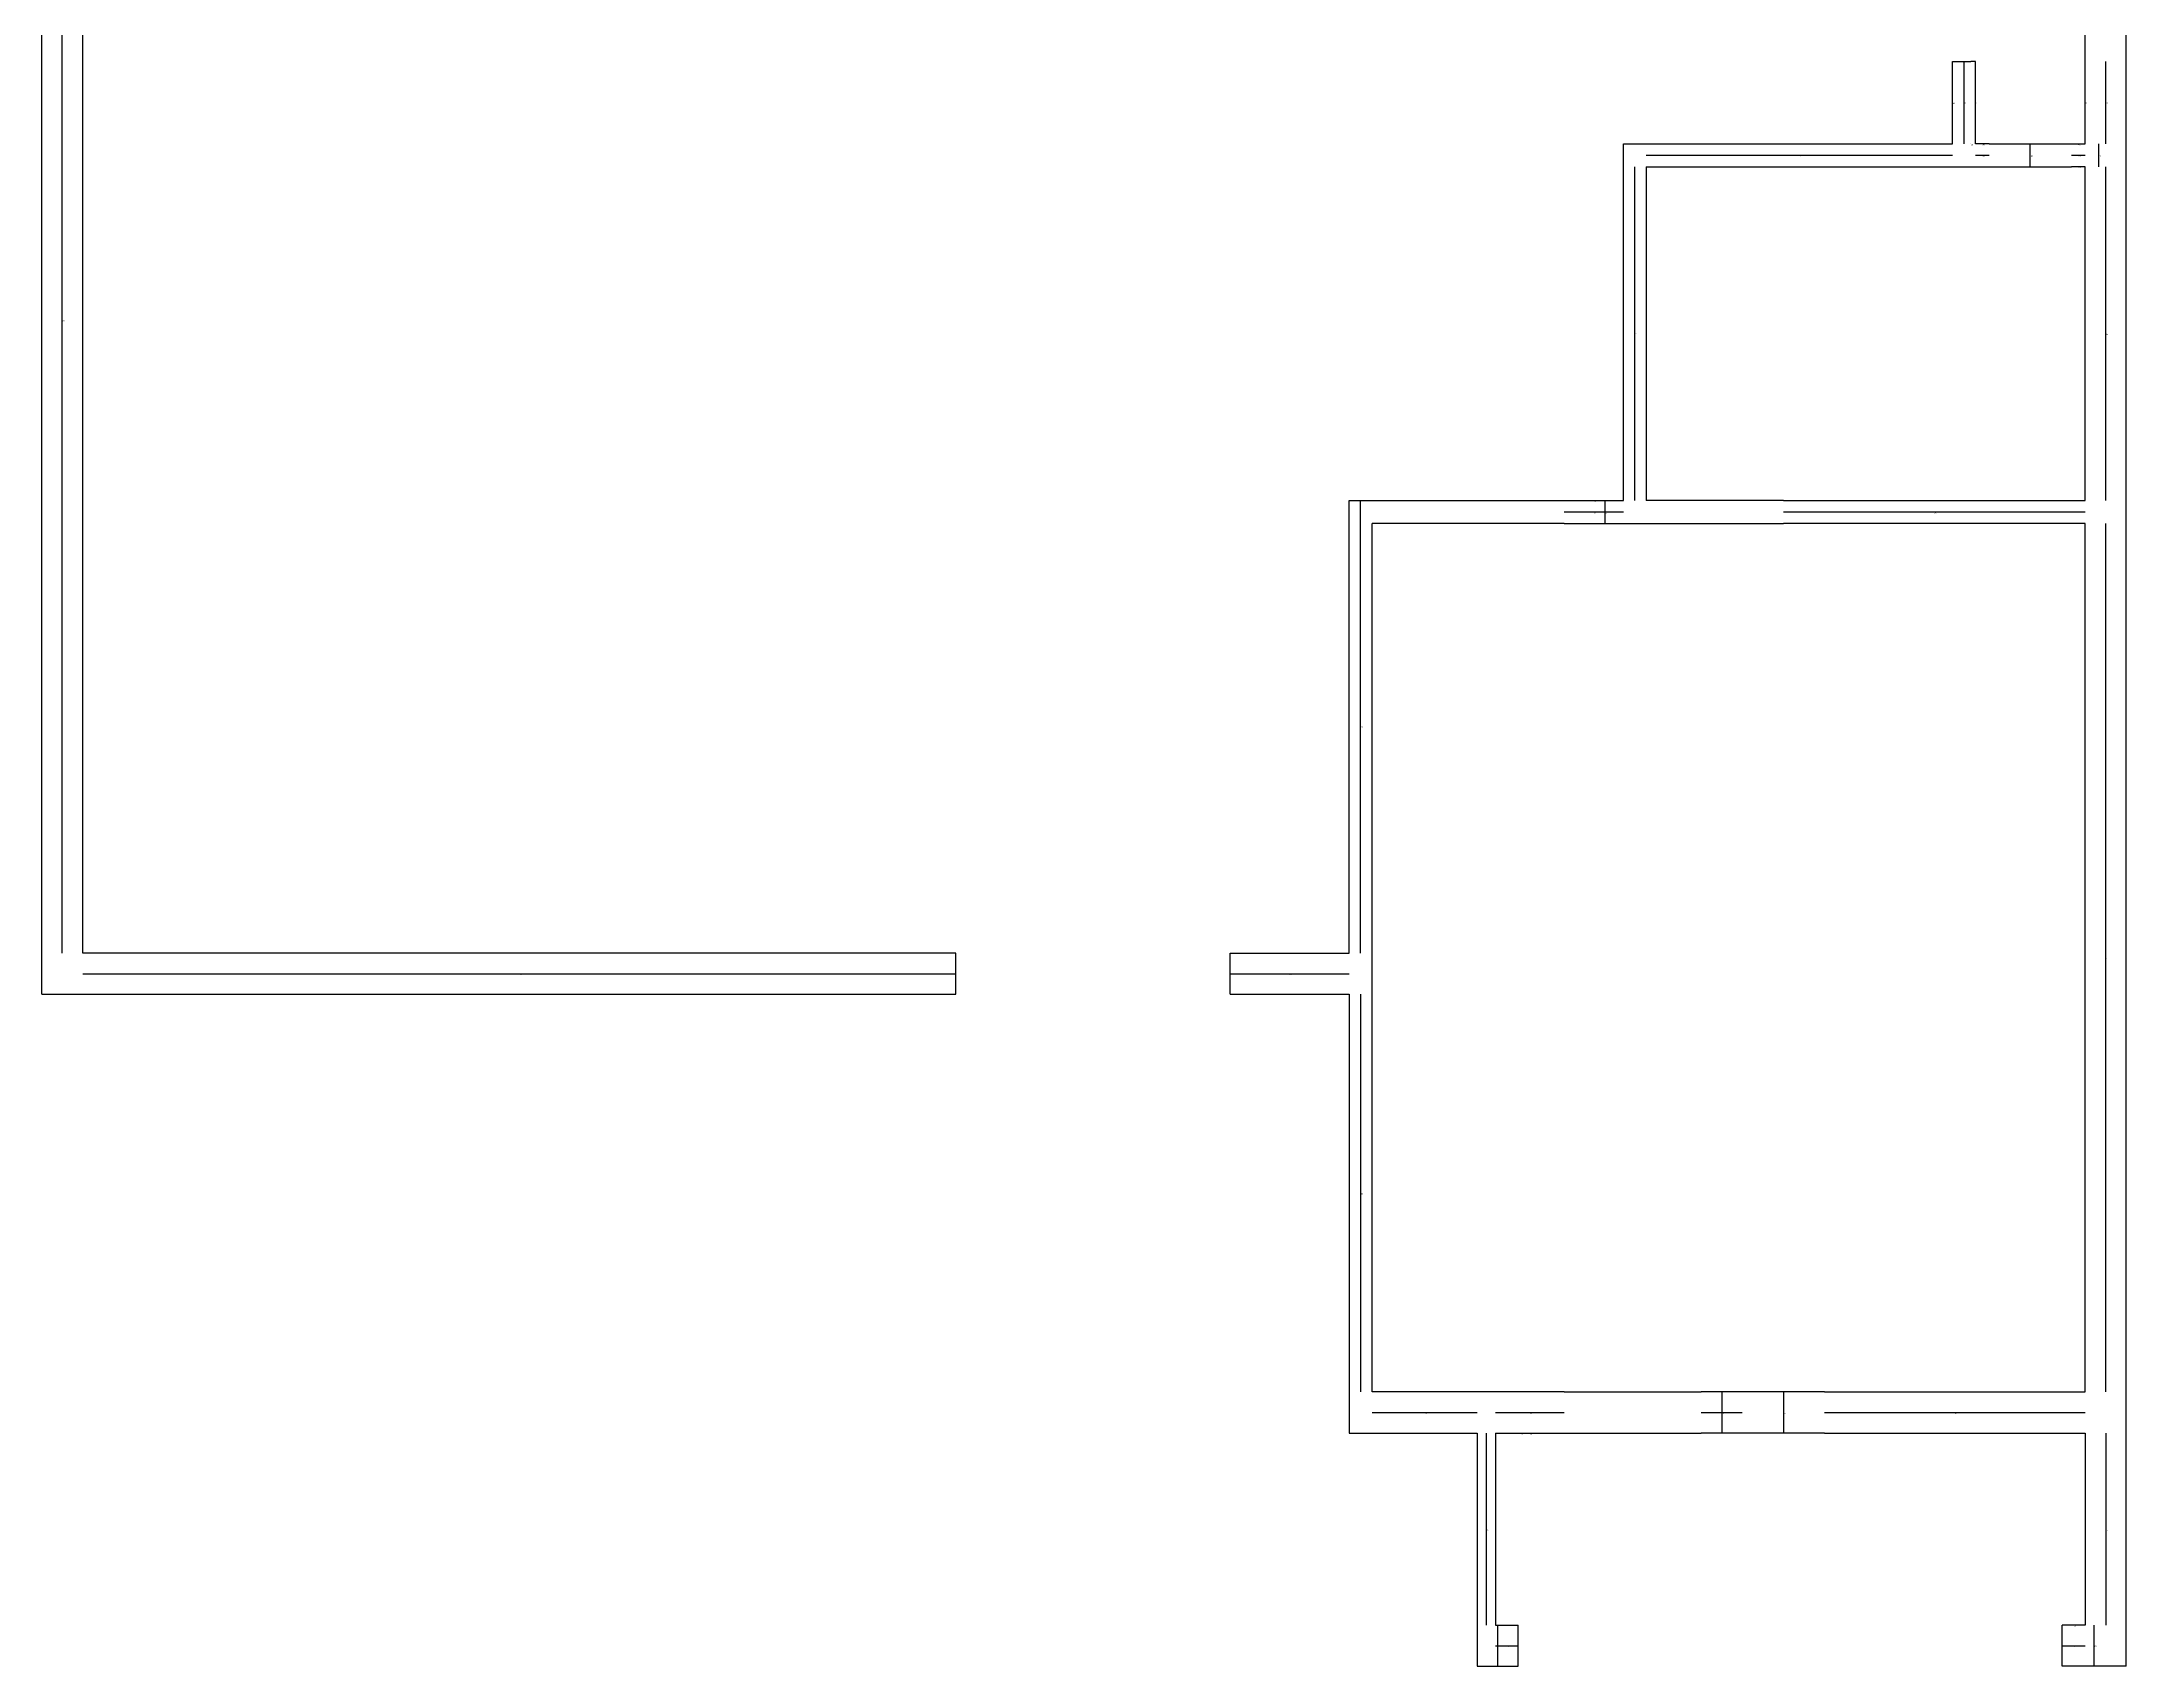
# Model space of a CAD drawing. Header units: metres. Extents: x 328 to 784, y 390 to 981.
# Drawn here: x 328 to 784, y 390 to 745.4 of the extents above; entities that cross this region are included whole.
import ezdxf

# ---------------------------------------------------------------- set-up
doc = ezdxf.new("R2010")
doc.units = ezdxf.units.M

msp = doc.modelspace()

# ---------------------------------------------------------------- linework, layer by layer
at = {"layer": 'centrelines'}
for p, q in [((332.5, 546), (332.5, 823)), ((748.5, 723), (748.5, 741)), ((779.5, 723), (779.5, 741)), ((746, 732), (746, 732)), ((751, 732), (751, 732)), ((775, 732), (775, 732)), ((679, 720.5), (746, 720.5)), ((750, 723), (750, 723)), ((751, 720.5), (754, 720.5)), ((752.5, 723), (752.5, 723)), ((763, 718), (763, 723)), ((772, 720.5), (775, 720.5)), ((773.5, 723), (773.5, 723)), ((778, 718), (778, 723)), ((676.5, 645), (676.5, 718)), ((773.5, 718), (773.5, 718)), ((779.5, 645), (779.5, 718)), ((616.5, 546), (616.5, 645)), ((667.5, 645), (667.5, 645)), ((670, 640), (670, 645)), ((661, 642.5), (674, 642.5)), ((709, 642.5), (775, 642.5)), ((779.5, 450), (779.5, 640)), ((337, 541.5), (528, 541.5)), ((588, 541.5), (614, 541.5)), ((616.5, 537), (616.5, 450)), ((695.5, 450), (695.5, 441)), ((709, 450), (709, 441)), ((619, 445.5), (642, 445.5)), ((646, 445.5), (661, 445.5)), ((691, 445.5), (700, 445.5)), ((718, 445.5), (775, 445.5)), ((644, 441), (644, 399)), ((651.5, 441), (651.5, 441)), ((653.5, 441), (653.5, 441)), ((779.5, 441), (779.5, 399)), ((646.5, 390), (646.5, 399)), ((648.5, 399), (648.5, 399)), ((772.5, 399), (772.5, 399)), ((777, 390), (777, 399)), ((646, 394.5), (651, 394.5)), ((770, 394.5), (775, 394.5))]:
    msp.add_line(p, q, dxfattribs=at)
at = {"layer": 'wall'}
for p, q in [((328, 537), (328, 981)), ((337, 546), (337, 823)), ((775, 741), (775, 759)), ((784, 741), (784, 759)), ((746, 723), (746, 741)), ((746, 741), (750, 741)), ((751, 741), (750, 741)), ((751, 723), (751, 741)), ((775, 723), (775, 741)), ((784, 390), (784, 741)), ((674, 645), (674, 723)), ((674, 723), (746, 723)), ((754, 723), (751, 723)), ((754, 723), (772, 723)), ((772, 723), (775, 723)), ((679, 718), (754, 718)), ((679, 718), (679, 645)), ((754, 718), (772, 718)), ((775, 718), (772, 718)), ((775, 645), (775, 718)), ((614, 546), (614, 645)), ((614, 645), (619, 645)), ((619, 645), (661, 645)), ((661, 645), (674, 645)), ((709, 645), (679, 645)), ((709, 645), (775, 645)), ((619, 450), (619, 640)), ((661, 640), (619, 640)), ((661, 640), (679, 640)), ((679, 640), (709, 640)), ((775, 640), (709, 640)), ((775, 450), (775, 640)), ((528, 546), (337, 546)), ((528, 537), (528, 546)), ((588, 537), (588, 546)), ((588, 546), (614, 546)), ((328, 537), (528, 537)), ((588, 537), (614, 537)), ((614, 537), (614, 441)), ((661, 450), (619, 450)), ((661, 450), (691, 450)), ((700, 450), (691, 450)), ((718, 450), (700, 450)), ((718, 450), (775, 450)), ((614, 441), (642, 441)), ((642, 441), (642, 390)), ((646, 441), (661, 441)), ((646, 441), (646, 399)), ((661, 441), (691, 441)), ((700, 441), (691, 441)), ((718, 441), (700, 441)), ((718, 441), (775, 441)), ((775, 441), (775, 399)), ((646, 399), (651, 399)), ((651, 390), (651, 399)), ((775, 399), (770, 399)), ((770, 390), (770, 399)), ((642, 390), (651, 390)), ((784, 390), (770, 390))]:
    msp.add_line(p, q, dxfattribs=at)

# ---------------------------------------------------------------- texts
at = {"layer": 'centrelines', "char_height": 0.3, "attachment_point": 1}
for s, insert in [('30', (746, 732)), ('28', (748.5, 732)), ('31', (751, 732)), ('32', (775, 732)), ('29', (779.5, 732)), ('35', (712.5, 720.5)), ('33', (750, 723)), ('36', (752.5, 723)), ('39', (752.5, 720.5)), ('38', (763, 720.5)), ('41', (773.5, 723)), ('43', (773.5, 720.5)), ('42', (778, 720.5)), ('45', (773.5, 718)), ('63', (332.5, 684.5)), ('44', (676.5, 681.5)), ('46', (779.5, 681.5)), ('53', (667.5, 645)), ('54', (667.5, 642.5)), ('52', (670, 642.5)), ('51', (742, 642.5)), ('57', (616.5, 595.5)), ('55', (779.5, 545)), ('64', (432.5, 541.5)), ('59', (601, 541.5)), ('60', (616.5, 493.5)), ('70', (630.5, 445.5)), ('69', (653.5, 445.5)), ('66', (695.5, 445.5)), ('68', (695.5, 445.5)), ('65', (709, 445.5)), ('67', (746.5, 445.5)), ('73', (651.5, 441)), ('72', (653.5, 441)), ('74', (644, 420)), ('71', (779.5, 420)), ('77', (648.5, 399)), ('75', (772.5, 399)), ('78', (646.5, 394.5)), ('80', (648.5, 394.5)), ('79', (772.5, 394.5)), ('76', (777, 394.5))]:
    msp.add_mtext(s, dxfattribs=dict(at, insert=insert))

doc.saveas('drawing.dxf')
